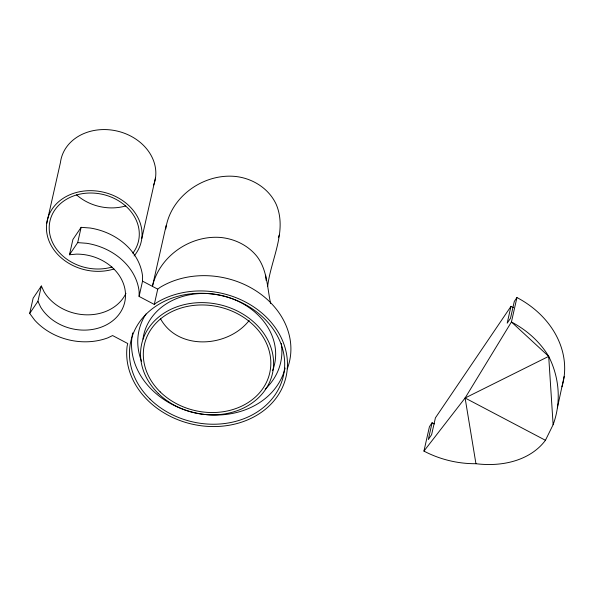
<?xml version="1.0" encoding="UTF-8"?>
<svg xmlns="http://www.w3.org/2000/svg" width="594" height="594" viewBox="0 0 594 594"><rect width="100%" height="100%" fill="white"/><g stroke="black" fill="none" stroke-linecap="round" stroke-linejoin="round"><path stroke-width="0.89" d="M41.372 286.011L33.145 298.151L29.7 313.432L34.652 320.107A59.355 49.154 12.7 0 0 107.841 337.852L112.585 335.558L127.777 343.555L127.131 346.131A81.007 67.077 12.7 0 0 219.55 426.381A81.007 67.077 12.7 0 0 280.546 336.36A81.007 67.077 12.7 0 0 156.556 302.71L154.292 304.432L139.093 296.436L139.137 291.661A59.355 49.154 12.7 0 0 86.702 243.295L77.688 242.619L69.461 254.759L76.411 254.121A45.389 37.585 12.7 0 1 124.421 286.813A45.389 37.585 12.7 0 1 96.013 328.734A45.389 37.585 12.7 0 1 40.585 306.987L37.927 301.292L41.372 286.011L44.023 291.706A45.389 37.585 12.7 0 0 86.516 314.835A45.389 37.585 12.7 0 0 125.95 293.332M139.093 296.436L142.538 281.155L142.582 276.388A59.355 49.154 12.7 0 0 90.147 228.014L81.133 227.339L72.906 239.479L69.461 254.759M165.771 228.928C170.248 197.015 202.896 173.738 234.43 176.359C251.953 177.881 268.703 188.157 276.203 204.351C287.652 231.266 270.805 259.519 267.656 286.338M557.387 407.848L564.159 376.462M46.696 223.5L60.469 162.392A48.188 39.902 12.7 0 1 117.709 131.192A48.188 39.902 12.7 0 1 153.668 184.994M77.688 242.619L81.133 227.339M141.795 238.513L155.569 177.406M166.172 225.386L152.398 286.501C159.266 256.356 190.125 234.979 220.656 237.466C234.771 238.847 248.337 245.448 257.18 256.69C267.33 270.151 267.181 287.711 270.634 303.504M154.292 304.432L157.729 289.152L160.001 287.429A81.007 67.077 12.7 0 1 255.695 290.652A81.007 67.077 12.7 0 1 287.258 368.852M561.946 386.805A92.181 76.329 12.7 0 0 516.943 297.542L511.434 321.985A92.181 76.329 12.7 0 1 548.693 356.363A94.825 88.595 19.3 0 1 553.125 424.695L545.441 440.288A94.825 67.694 26.7 0 1 475.943 463.714A92.181 76.329 12.7 0 1 423.938 451.098L429.447 426.655L432.098 422.742A86.598 71.703 12.7 0 0 434.452 423.945M432.098 422.742L428.311 439.553L431.623 434.66L435.409 417.857L510.981 306.348A79.611 65.919 12.7 0 1 513.35 307.64M510.981 306.348L507.194 323.151L510.506 318.265L514.293 301.455L516.943 297.542M278.356 237.719L279.195 235.113M423.938 451.098L465.102 398.002L511.434 321.985L548.693 356.363L553.125 424.695M29.7 313.432L37.927 301.292M249.168 320.485C228.014 347.527 178.259 351.099 160.462 318.666M475.943 463.714L465.102 398.002L548.693 356.363M465.102 398.002L545.441 440.288M142.538 281.155L157.729 289.152M265.622 275.23L266.127 280.42M285.142 368.013A78.215 64.768 12.7 0 1 197.149 413.246A78.215 64.768 12.7 0 1 131.95 337.399M132.076 336.501A78.215 64.768 12.7 0 1 132.714 332.922M281.266 343.421A72.624 60.143 12.7 0 1 265.184 389.122M141.61 361.419A72.624 60.143 12.7 0 1 146.013 313.981M142.976 339.137A67.04 55.517 12.7 0 1 222.624 295.73A67.04 55.517 12.7 0 1 272.646 370.582M125.75 205.932A45.389 37.585 12.7 0 1 76.544 194.847M113.929 269A48.188 39.902 12.7 0 1 46.614 231.266A48.188 39.902 12.7 0 1 106.036 192.85A48.188 39.902 12.7 0 1 134.088 255.969M111.976 267.04A45.389 37.585 12.7 0 1 49.376 231.304A45.389 37.585 12.7 0 1 104.366 194.795A45.389 37.585 12.7 0 1 132.833 253.193M150.007 399.086A78.215 64.768 12.7 0 0 281.17 383.249A78.215 64.768 12.7 0 0 190.035 293.911A78.215 64.768 12.7 0 0 150.007 399.086M160.194 391.884A64.249 53.2 12.7 0 0 267.939 378.875A64.249 53.2 12.7 0 0 193.072 305.487A64.249 53.2 12.7 0 0 160.194 391.884M158.16 393.325A67.04 55.517 12.7 0 0 270.582 379.752A67.04 55.517 12.7 0 0 192.463 303.17A67.04 55.517 12.7 0 0 158.16 393.325"/></g></svg>
